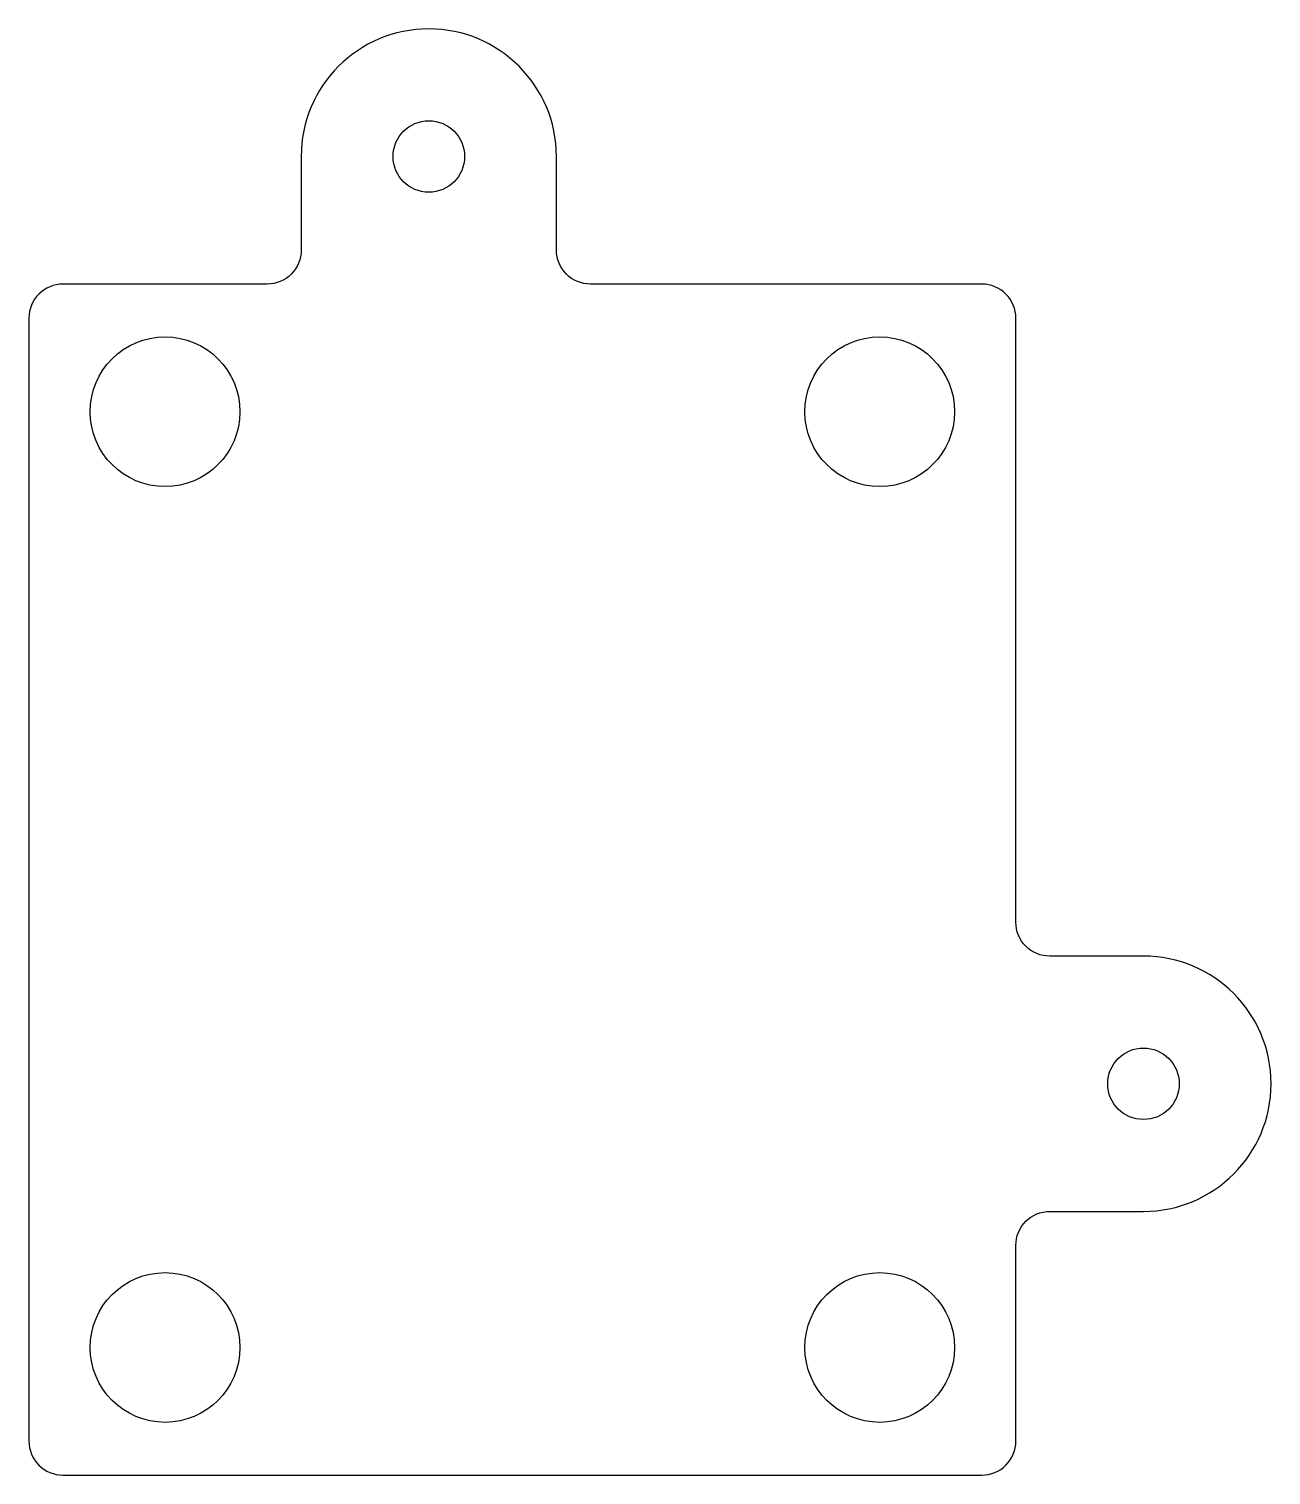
# Model space of a CAD drawing. Header units: millimetres. Extents: x 0 to 73, y 0 to 85.
import ezdxf

# ---------------------------------------------------------------- set-up
doc = ezdxf.new("R2010")
doc.units = ezdxf.units.MM

msp = doc.modelspace()

# ---------------------------------------------------------------- linework, layer by layer
msp.add_lwpolyline([(0, 2, 0.414214), (2, 0), (56, 0, 0.414214), (58, 2), (58, 13.5, -0.414214), (60, 15.5), (65.5, 15.5, 1), (65.5, 30.5), (60, 30.5, -0.414214), (58, 32.5), (58, 68, 0.414214), (56, 70), (33, 70, -0.414214), (31, 72), (31, 77.5, 1), (16, 77.5), (16, 72, -0.414214), (14, 70), (2, 70, 0.414214), (0, 68)], format="xyb", close=True)
for centre, radius in [((23.5, 77.5), 2.1), ((8, 62.5), 4.4), ((50, 62.5), 4.4), ((65.5, 23), 2.1), ((8, 7.5), 4.4), ((50, 7.5), 4.4)]:
    msp.add_circle(centre, radius)

doc.saveas('drawing.dxf')
